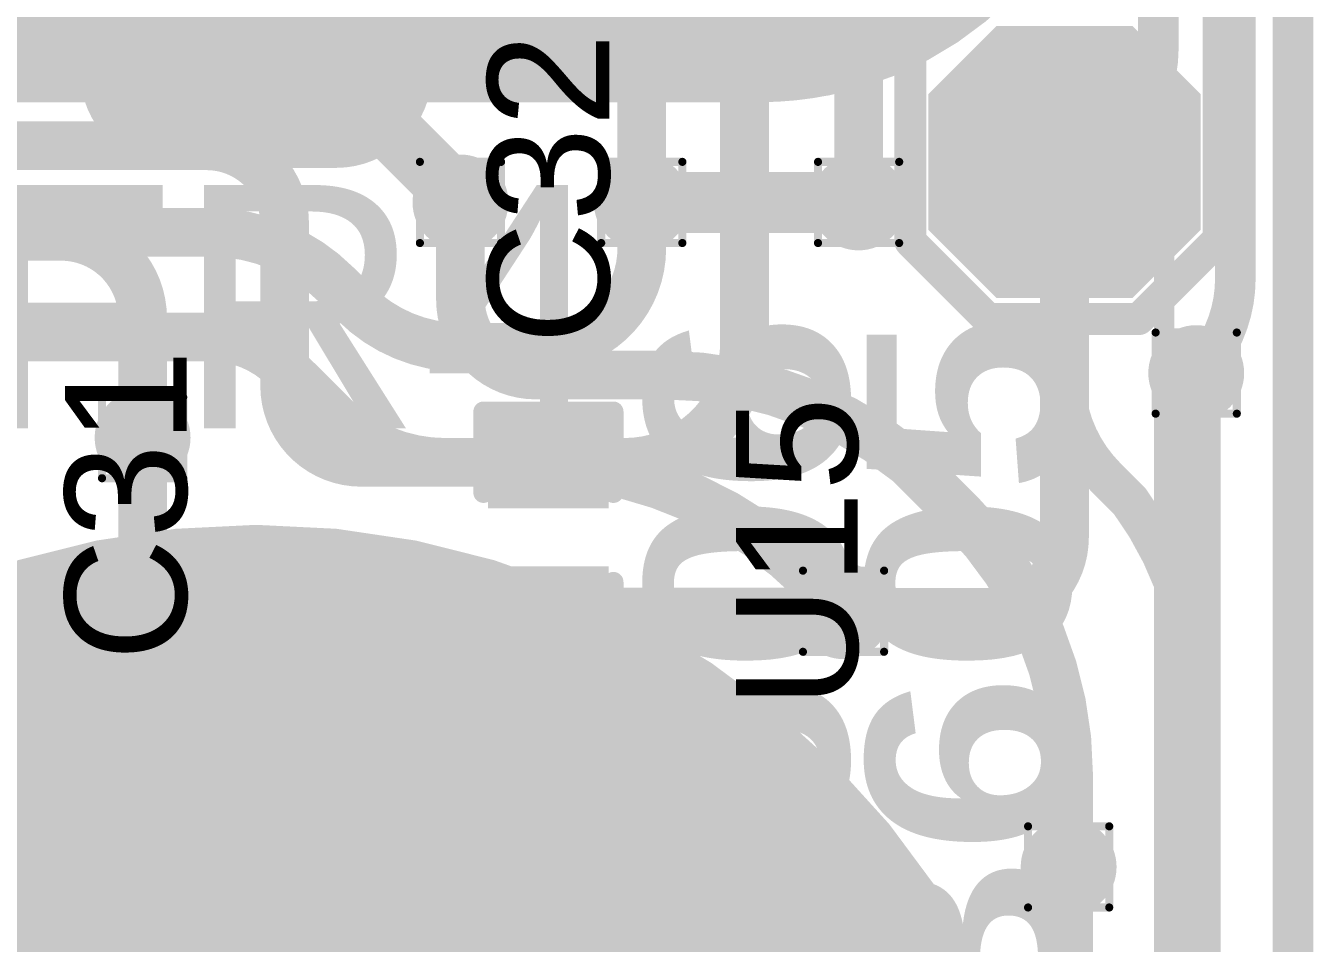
# Model space of a CAD drawing. Header units: inches. Extents: x -17 to 443, y -40 to 218.
# Drawn here: x 45.64 to 53.7, y 6.11 to 11.85 of the extents above; entities that cross this region are included whole.
import ezdxf

# ---------------------------------------------------------------- set-up
doc = ezdxf.new("R2010")
doc.units = ezdxf.units.IN
for name, color, linetype in [('Board Outline', 216, 'Continuous'), ('Bottom Layer', 5, 'Continuous'), ('Bottom Overlay', 54, 'Continuous'), ('Bottom Paste', 16, 'Continuous'), ('Bottom Solder', 6, 'Continuous'), ('Drill Drawing', 1, 'Continuous'), ('Fabrication', 76, 'Continuous'), ('Top Layer', 1, 'Continuous'), ('Top Overlay', 2, 'Continuous'), ('Top Paste', 8, 'Continuous'), ('Top Solder', 216, 'Continuous'), ('Via Holes', 16, 'Continuous')]:
    doc.layers.add(name, color=color, linetype=linetype)
doc.styles.add('Arial', font='', dxfattribs={"height": 0.2})
doc.styles.add('Arial Black_Bold', font='', dxfattribs={"height": 0.2})
doc.styles.get('Arial').set_extended_font_data('Arial')
doc.styles.get('Arial Black_Bold').set_extended_font_data('Arial Black', bold=True)

# ---------------------------------------------------------------- blocks, each defined once
blk = doc.blocks.new('SEMG_PAD_B_66')
at = {"layer": 'Bottom Layer'}
h = blk.add_hatch(color=5, dxfattribs=at)
edge = h.paths.add_edge_path()
edge.add_arc((0, 9.9872), 5, 0, 360)
h = blk.add_hatch(color=5, dxfattribs=at)
edge = h.paths.add_edge_path()
edge.add_arc((-3.15, 0.0128), 2.1, 90, 270)
edge.add_line((-3.15, -2.0872), (3.15, -2.0872))
edge.add_arc((3.15, 0.0128), 2.1, 270, 450)
edge.add_line((3.15, 2.1128), (-3.15, 2.1128))
at = {"layer": 'Bottom Paste'}
h = blk.add_hatch(color=16, dxfattribs=at)
edge = h.paths.add_edge_path()
edge.add_arc((0, 9.9872), 5, 0, 360)
h = blk.add_hatch(color=16, dxfattribs=at)
edge = h.paths.add_edge_path()
edge.add_arc((-3.15, 0.0128), 2.1, 90, 270)
edge.add_line((-3.15, -2.0872), (3.15, -2.0872))
edge.add_arc((3.15, 0.0128), 2.1, 270, 450)
edge.add_line((3.15, 2.1128), (-3.15, 2.1128))
at = {"layer": 'Bottom Solder'}
h = blk.add_hatch(color=6, dxfattribs=at)
edge = h.paths.add_edge_path()
edge.add_arc((0, 9.9872), 5.1016, 0, 360)
h = blk.add_hatch(color=6, dxfattribs=at)
edge = h.paths.add_edge_path()
edge.add_arc((-3.15, 0.0128), 2.2016, 90, 270)
edge.add_line((-3.15, -2.1888), (3.15, -2.1888))
edge.add_arc((3.15, 0.0128), 2.2016, 270, 450)
edge.add_line((3.15, 2.2144), (-3.15, 2.2144))
at = {"layer": 'Bottom Overlay'}
blk.add_lwpolyline([(-5.6832, 10.9657, 0.127, 0.127, 0), (-5.6832, -10.9657, 0.127, 0.127, 0)], format="xyseb", dxfattribs=at)
blk = doc.blocks.new('SOIC_8_74')
at = {"layer": 'Top Layer'}
for points in [[(-1.925, 2.205), (-1.925, 1.605), (-3.475, 1.605), (-3.475, 2.205)], [(3.475, 2.205), (3.475, 1.605), (1.925, 1.605), (1.925, 2.205)], [(-1.925, 0.935), (-1.925, 0.335), (-3.475, 0.335), (-3.475, 0.935)], [(3.475, 0.935), (3.475, 0.335), (1.925, 0.335), (1.925, 0.935)], [(-1.925, -0.335), (-1.925, -0.935), (-3.475, -0.935), (-3.475, -0.335)], [(3.475, -0.335), (3.475, -0.935), (1.925, -0.935), (1.925, -0.335)], [(-1.925, -1.605), (-1.925, -2.205), (-3.475, -2.205), (-3.475, -1.605)], [(3.475, -1.605), (3.475, -2.205), (1.925, -2.205), (1.925, -1.605)]]:
    blk.add_hatch(color=1, dxfattribs=at).paths.add_polyline_path(points)
at = {"layer": 'Top Overlay'}
blk.add_hatch(color=2, dxfattribs=at).paths.add_polyline_path([(-1.8292, 1.5748), (-1.499, 1.5748), (-1.499, 2.2352), (-1.8292, 2.2352)])
at = {"layer": 'Top Paste'}
for points in [[(-1.925, 2.205), (-1.925, 1.605), (-3.475, 1.605), (-3.475, 2.205)], [(3.475, 2.205), (3.475, 1.605), (1.925, 1.605), (1.925, 2.205)], [(-1.925, 0.935), (-1.925, 0.335), (-3.475, 0.335), (-3.475, 0.935)], [(3.475, 0.935), (3.475, 0.335), (1.925, 0.335), (1.925, 0.935)], [(-1.925, -0.335), (-1.925, -0.935), (-3.475, -0.935), (-3.475, -0.335)], [(3.475, -0.335), (3.475, -0.935), (1.925, -0.935), (1.925, -0.335)], [(-1.925, -1.605), (-1.925, -2.205), (-3.475, -2.205), (-3.475, -1.605)], [(3.475, -1.605), (3.475, -2.205), (1.925, -2.205), (1.925, -1.605)]]:
    blk.add_hatch(color=8, dxfattribs=at).paths.add_polyline_path(points)
at = {"layer": 'Top Solder'}
for points in [[(-1.8234, 2.3066), (-1.8234, 1.5034), (-3.5766, 1.5034), (-3.5766, 2.3066)], [(3.5766, 2.3066), (3.5766, 1.5034), (1.8234, 1.5034), (1.8234, 2.3066)], [(-1.8234, 1.0366), (-1.8234, 0.2334), (-3.5766, 0.2334), (-3.5766, 1.0366)], [(3.5766, 1.0366), (3.5766, 0.2334), (1.8234, 0.2334), (1.8234, 1.0366)], [(-1.8234, -0.2334), (-1.8234, -1.0366), (-3.5766, -1.0366), (-3.5766, -0.2334)], [(3.5766, -0.2334), (3.5766, -1.0366), (1.8234, -1.0366), (1.8234, -0.2334)], [(-1.8234, -1.5034), (-1.8234, -2.3066), (-3.5766, -2.3066), (-3.5766, -1.5034)], [(3.5766, -1.5034), (3.5766, -2.3066), (1.8234, -2.3066), (1.8234, -1.5034)]]:
    blk.add_hatch(color=216, dxfattribs=at).paths.add_polyline_path(points)
at = {"layer": 'Top Overlay'}
for points in [[(-1.9906, 2.4892, 0.127, 0.127, 0), (-1.9906, 2.3114, 0.127, 0.127, 0)], [(-1.9906, 2.4892, 0.127, 0.127, 0), (1.9906, 2.4892, 0.127, 0.127, 0)], [(1.9906, 2.4892, 0.127, 0.127, 0), (1.9906, 2.3114, 0.127, 0.127, 0)], [(-3.7592, 2.032, 0.127, 0.127, 0), (-3.6322, 1.905, 0.127, 0.127, 0)], [(-3.7592, 2.032, 0.127, 0.127, 0), (-3.7592, 1.778, 0.127, 0.127, 0)], [(-3.6322, 1.905, 0.127, 0.127, 0), (-3.7592, 1.778, 0.127, 0.127, 0)], [(-1.9906, -2.3114, 0.127, 0.127, 0), (-1.9906, -2.4892, 0.127, 0.127, 0)], [(1.9906, -2.3114, 0.127, 0.127, 0), (1.9906, -2.4892, 0.127, 0.127, 0)], [(-1.9906, -2.4892, 0.127, 0.127, 0), (1.9906, -2.4892, 0.127, 0.127, 0)]]:
    blk.add_lwpolyline(points, format="xyseb", dxfattribs=at)
for points in [[(-2.0223, 2.4892, 0.0635, 0.0635, 1), (-1.9588, 2.4892, 0.0635, 0.0635, 1)], [(-2.0223, 2.4892, 0.0635, 0.0635, 1), (-1.9588, 2.4892, 0.0635, 0.0635, 1)], [(1.9588, 2.4892, 0.0635, 0.0635, 1), (2.0223, 2.4892, 0.0635, 0.0635, 1)], [(1.9588, 2.4892, 0.0635, 0.0635, 1), (2.0223, 2.4892, 0.0635, 0.0635, 1)], [(-2.0223, 2.3114, 0.0635, 0.0635, 1), (-1.9588, 2.3114, 0.0635, 0.0635, 1)], [(1.9588, 2.3114, 0.0635, 0.0635, 1), (2.0223, 2.3114, 0.0635, 0.0635, 1)], [(-3.791, 2.032, 0.0635, 0.0635, 1), (-3.7275, 2.032, 0.0635, 0.0635, 1)], [(-3.791, 2.032, 0.0635, 0.0635, 1), (-3.7275, 2.032, 0.0635, 0.0635, 1)], [(-3.6639, 1.905, 0.0635, 0.0635, 1), (-3.6004, 1.905, 0.0635, 0.0635, 1)], [(-3.6639, 1.905, 0.0635, 0.0635, 1), (-3.6004, 1.905, 0.0635, 0.0635, 1)], [(-3.791, 1.778, 0.0635, 0.0635, 1), (-3.7275, 1.778, 0.0635, 0.0635, 1)], [(-3.791, 1.778, 0.0635, 0.0635, 1), (-3.7275, 1.778, 0.0635, 0.0635, 1)], [(-2.0223, -2.3114, 0.0635, 0.0635, 1), (-1.9588, -2.3114, 0.0635, 0.0635, 1)], [(1.9588, -2.3114, 0.0635, 0.0635, 1), (2.0223, -2.3114, 0.0635, 0.0635, 1)], [(-2.0223, -2.4892, 0.0635, 0.0635, 1), (-1.9588, -2.4892, 0.0635, 0.0635, 1)], [(-2.0223, -2.4892, 0.0635, 0.0635, 1), (-1.9588, -2.4892, 0.0635, 0.0635, 1)], [(1.9588, -2.4892, 0.0635, 0.0635, 1), (2.0223, -2.4892, 0.0635, 0.0635, 1)], [(1.9588, -2.4892, 0.0635, 0.0635, 1), (2.0223, -2.4892, 0.0635, 0.0635, 1)]]:
    blk.add_lwpolyline(points, format="xyseb", close=True, dxfattribs=at)
blk = doc.blocks.new('T____P____SMD_3_P____208')
at = {"layer": 'Top Layer'}
h = blk.add_hatch(color=1, dxfattribs=at)
edge = h.paths.add_edge_path()
edge.add_arc((-0.5, 3.04), 0.5, 90, 180)
edge.add_line((-1, 3.04), (-1, 2.04))
edge.add_arc((-0.5, 2.04), 0.5, 180, 270)
edge.add_line((-0.5, 1.54), (0.5, 1.54))
edge.add_arc((0.5, 2.04), 0.5, 270, 360)
edge.add_line((1, 2.04), (1, 3.04))
edge.add_arc((0.5, 3.04), 0.5, 0, 90)
edge.add_line((0.5, 3.54), (-0.5, 3.54))
h = blk.add_hatch(color=1, dxfattribs=at)
edge = h.paths.add_edge_path()
edge.add_arc((-1, 0), 1, 90, 270)
edge.add_line((-1, -1), (1, -1))
edge.add_arc((1, 0), 1, 270, 450)
edge.add_line((1, 1), (-1, 1))
h = blk.add_hatch(color=1, dxfattribs=at)
edge = h.paths.add_edge_path()
edge.add_arc((-0.5, -2.04), 0.5, 90, 180)
edge.add_line((-1, -2.04), (-1, -3.04))
edge.add_arc((-0.5, -3.04), 0.5, 180, 270)
edge.add_line((-0.5, -3.54), (0.5, -3.54))
edge.add_arc((0.5, -3.04), 0.5, 270, 360)
edge.add_line((1, -3.04), (1, -2.04))
edge.add_arc((0.5, -2.04), 0.5, 0, 90)
edge.add_line((0.5, -1.54), (-0.5, -1.54))
at = {"layer": 'Top Paste'}
h = blk.add_hatch(color=8, dxfattribs=at)
edge = h.paths.add_edge_path()
edge.add_arc((-0.5, 3.04), 0.5, 90, 180)
edge.add_line((-1, 3.04), (-1, 2.04))
edge.add_arc((-0.5, 2.04), 0.5, 180, 270)
edge.add_line((-0.5, 1.54), (0.5, 1.54))
edge.add_arc((0.5, 2.04), 0.5, 270, 360)
edge.add_line((1, 2.04), (1, 3.04))
edge.add_arc((0.5, 3.04), 0.5, 0, 90)
edge.add_line((0.5, 3.54), (-0.5, 3.54))
h = blk.add_hatch(color=8, dxfattribs=at)
edge = h.paths.add_edge_path()
edge.add_arc((-1, 0), 1, 90, 270)
edge.add_line((-1, -1), (1, -1))
edge.add_arc((1, 0), 1, 270, 450)
edge.add_line((1, 1), (-1, 1))
h = blk.add_hatch(color=8, dxfattribs=at)
edge = h.paths.add_edge_path()
edge.add_arc((-0.5, -2.04), 0.5, 90, 180)
edge.add_line((-1, -2.04), (-1, -3.04))
edge.add_arc((-0.5, -3.04), 0.5, 180, 270)
edge.add_line((-0.5, -3.54), (0.5, -3.54))
edge.add_arc((0.5, -3.04), 0.5, 270, 360)
edge.add_line((1, -3.04), (1, -2.04))
edge.add_arc((0.5, -2.04), 0.5, 0, 90)
edge.add_line((0.5, -1.54), (-0.5, -1.54))
at = {"layer": 'Top Solder'}
h = blk.add_hatch(color=216, dxfattribs=at)
edge = h.paths.add_edge_path()
edge.add_arc((-0.5, 3.04), 0.6016, 90, 180)
edge.add_line((-1.1016, 3.04), (-1.1016, 2.04))
edge.add_arc((-0.5, 2.04), 0.6016, 180, 270)
edge.add_line((-0.5, 1.4384), (0.5, 1.4384))
edge.add_arc((0.5, 2.04), 0.6016, 270, 360)
edge.add_line((1.1016, 2.04), (1.1016, 3.04))
edge.add_arc((0.5, 3.04), 0.6016, 0, 90)
edge.add_line((0.5, 3.6416), (-0.5, 3.6416))
h = blk.add_hatch(color=216, dxfattribs=at)
edge = h.paths.add_edge_path()
edge.add_arc((-1, 0), 1.1016, 90, 270)
edge.add_line((-1, -1.1016), (1, -1.1016))
edge.add_arc((1, 0), 1.1016, 270, 450)
edge.add_line((1, 1.1016), (-1, 1.1016))
h = blk.add_hatch(color=216, dxfattribs=at)
edge = h.paths.add_edge_path()
edge.add_arc((-0.5, -2.04), 0.6016, 90, 180)
edge.add_line((-1.1016, -2.04), (-1.1016, -3.04))
edge.add_arc((-0.5, -3.04), 0.6016, 180, 270)
edge.add_line((-0.5, -3.6416), (0.5, -3.6416))
edge.add_arc((0.5, -3.04), 0.6016, 270, 360)
edge.add_line((1.1016, -3.04), (1.1016, -2.04))
edge.add_arc((0.5, -2.04), 0.6016, 0, 90)
edge.add_line((0.5, -1.4384), (-0.5, -1.4384))
blk = doc.blocks.new('4_P___SMD_W____CON__209')
at = {"layer": 'Top Layer'}
blk.add_hatch(color=1, dxfattribs=at).paths.add_polyline_path([(7.995, 0.75), (7.245, 0.75), (6.87, 0.375), (6.87, -0.375), (7.245, -0.75), (7.995, -0.75), (8.37, -0.375), (8.37, 0.375)])
at = {"layer": 'Top Paste'}
blk.add_hatch(color=8, dxfattribs=at).paths.add_polyline_path([(7.995, 0.75), (7.245, 0.75), (6.87, 0.375), (6.87, -0.375), (7.245, -0.75), (7.995, -0.75), (8.37, -0.375), (8.37, 0.375)])
at = {"layer": 'Top Solder'}
blk.add_hatch(color=216, dxfattribs=at).paths.add_polyline_path([(8.0458, 0.8516), (7.1942, 0.8516), (6.7684, 0.4258), (6.7684, -0.4258), (7.1942, -0.8516), (8.0458, -0.8516), (8.4716, -0.4258), (8.4716, 0.4258)])
at = {"layer": 'Top Overlay'}
for points in [[(-0.3797, 0.9652, 0.2, 0.2, 0), (8.102, 0.9652, 0.2, 0.2, 0)], [(8.603, 0.4642, 0.2, 0.2, 0), (8.102, 0.9652, 0.2, 0.2, 0)], [(8.603, -0.4787, 0.2, 0.2, 0), (8.603, 0.4642, 0.2, 0.2, 0)], [(8.1165, -0.9652, 0.2, 0.2, 0), (8.603, -0.4787, 0.2, 0.2, 0)], [(8.1165, -0.9652, 0.2, 0.2, 0), (-0.491, -0.9652, 0.2, 0.2, 0)]]:
    blk.add_lwpolyline(points, format="xyseb", dxfattribs=at)
for points in [[(8.052, 0.9652, 0.1, 0.1, 1), (8.152, 0.9652, 0.1, 0.1, 1)], [(8.052, 0.9652, 0.1, 0.1, 1), (8.152, 0.9652, 0.1, 0.1, 1)], [(8.553, 0.4642, 0.1, 0.1, 1), (8.653, 0.4642, 0.1, 0.1, 1)], [(8.553, 0.4642, 0.1, 0.1, 1), (8.653, 0.4642, 0.1, 0.1, 1)], [(8.553, -0.4787, 0.1, 0.1, 1), (8.653, -0.4787, 0.1, 0.1, 1)], [(8.553, -0.4787, 0.1, 0.1, 1), (8.653, -0.4787, 0.1, 0.1, 1)], [(8.0665, -0.9652, 0.1, 0.1, 1), (8.1665, -0.9652, 0.1, 0.1, 1)], [(8.0665, -0.9652, 0.1, 0.1, 1), (8.1665, -0.9652, 0.1, 0.1, 1)]]:
    blk.add_lwpolyline(points, format="xyseb", close=True, dxfattribs=at)
blk = doc.blocks.new('C___0402_232')
at = {"layer": 'Top Layer'}
for points in [[(-0.6985, -0.3175), (-0.6985, 0.3175), (-0.2413, 0.3175), (-0.2413, -0.3175)], [(0.2413, -0.3175), (0.2413, 0.3175), (0.6985, 0.3175), (0.6985, -0.3175)]]:
    blk.add_hatch(color=1, dxfattribs=at).paths.add_polyline_path(points)
at = {"layer": 'Top Paste'}
for points in [[(-0.6985, -0.3175), (-0.6985, 0.3175), (-0.2413, 0.3175), (-0.2413, -0.3175)], [(0.2413, -0.3175), (0.2413, 0.3175), (0.6985, 0.3175), (0.6985, -0.3175)]]:
    blk.add_hatch(color=8, dxfattribs=at).paths.add_polyline_path(points)
at = {"layer": 'Top Solder'}
for points in [[(-0.7585, -0.3775), (-0.7585, 0.3775), (-0.1813, 0.3775), (-0.1813, -0.3775)], [(0.1813, -0.3775), (0.1813, 0.3775), (0.7585, 0.3775), (0.7585, -0.3775)]]:
    blk.add_hatch(color=216, dxfattribs=at).paths.add_polyline_path(points)
at = {"layer": 'Top Overlay'}
for points in [[(-0.7874, 0.4064, 0.127, 0.127, 0), (-0.7874, -0.4064, 0.127, 0.127, 0)], [(-0.7874, 0.4064, 0.127, 0.127, 0), (-0.2794, 0.4064, 0.127, 0.127, 0)], [(0.2794, 0.4064, 0.127, 0.127, 0), (0.7874, 0.4064, 0.127, 0.127, 0)], [(0.7874, 0.4064, 0.127, 0.127, 0), (0.7874, -0.4064, 0.127, 0.127, 0)], [(-0.7874, -0.4064, 0.127, 0.127, 0), (-0.2794, -0.4064, 0.127, 0.127, 0)], [(0.2794, -0.4064, 0.127, 0.127, 0), (0.7874, -0.4064, 0.127, 0.127, 0)]]:
    blk.add_lwpolyline(points, format="xyseb", dxfattribs=at)
for points in [[(-0.8191, 0.4064, 0.0635, 0.0635, 1), (-0.7556, 0.4064, 0.0635, 0.0635, 1)], [(-0.8191, 0.4064, 0.0635, 0.0635, 1), (-0.7556, 0.4064, 0.0635, 0.0635, 1)], [(-0.3111, 0.4064, 0.0635, 0.0635, 1), (-0.2477, 0.4064, 0.0635, 0.0635, 1)], [(0.2477, 0.4064, 0.0635, 0.0635, 1), (0.3111, 0.4064, 0.0635, 0.0635, 1)], [(0.7556, 0.4064, 0.0635, 0.0635, 1), (0.8191, 0.4064, 0.0635, 0.0635, 1)], [(0.7556, 0.4064, 0.0635, 0.0635, 1), (0.8191, 0.4064, 0.0635, 0.0635, 1)], [(-0.8191, -0.4064, 0.0635, 0.0635, 1), (-0.7556, -0.4064, 0.0635, 0.0635, 1)], [(-0.8191, -0.4064, 0.0635, 0.0635, 1), (-0.7556, -0.4064, 0.0635, 0.0635, 1)], [(-0.3111, -0.4064, 0.0635, 0.0635, 1), (-0.2477, -0.4064, 0.0635, 0.0635, 1)], [(0.2477, -0.4064, 0.0635, 0.0635, 1), (0.3111, -0.4064, 0.0635, 0.0635, 1)], [(0.7556, -0.4064, 0.0635, 0.0635, 1), (0.8191, -0.4064, 0.0635, 0.0635, 1)], [(0.7556, -0.4064, 0.0635, 0.0635, 1), (0.8191, -0.4064, 0.0635, 0.0635, 1)]]:
    blk.add_lwpolyline(points, format="xyseb", close=True, dxfattribs=at)

msp = doc.modelspace()

# ---------------------------------------------------------------- hatches: boundary and pattern name
at = {"layer": 'Bottom Layer'}
h = msp.add_hatch(color=5, dxfattribs=at)
edge = h.paths.add_edge_path()
edge.add_arc((48.3647, 10.747), 0.3, 0, 360)
h = msp.add_hatch(color=5, dxfattribs=at)
edge = h.paths.add_edge_path()
edge.add_arc((49.4994, 10.747), 0.3, 0, 360)
h = msp.add_hatch(color=5, dxfattribs=at)
edge = h.paths.add_edge_path()
edge.add_arc((50.8564, 10.747), 0.3, 0, 360)
h = msp.add_hatch(color=5, dxfattribs=at)
edge = h.paths.add_edge_path()
edge.add_arc((52.9695, 9.6787), 0.3, 0, 360)
h = msp.add_hatch(color=5, dxfattribs=at)
edge = h.paths.add_edge_path()
edge.add_arc((46.3752, 9.2746), 0.3, 0, 360)
h = msp.add_hatch(color=5, dxfattribs=at)
edge = h.paths.add_edge_path()
edge.add_arc((50.7621, 8.1881), 0.3, 0, 360)
h = msp.add_hatch(color=5, dxfattribs=at)
edge = h.paths.add_edge_path()
edge.add_arc((52.171, 6.5875), 0.3, 0, 360)
at = {"layer": 'Top Layer'}
h = msp.add_hatch(color=1, dxfattribs=at)
edge = h.paths.add_edge_path()
edge.add_arc((48.3647, 10.747), 0.3, 0, 360)
h = msp.add_hatch(color=1, dxfattribs=at)
edge = h.paths.add_edge_path()
edge.add_arc((49.4994, 10.747), 0.3, 0, 360)
h = msp.add_hatch(color=1, dxfattribs=at)
edge = h.paths.add_edge_path()
edge.add_arc((50.8564, 10.747), 0.3, 0, 360)
h = msp.add_hatch(color=1, dxfattribs=at)
edge = h.paths.add_edge_path()
edge.add_arc((52.9695, 9.6787), 0.3, 0, 360)
h = msp.add_hatch(color=1, dxfattribs=at)
edge = h.paths.add_edge_path()
edge.add_arc((46.3752, 9.2746), 0.3, 0, 360)
h = msp.add_hatch(color=1, dxfattribs=at)
edge = h.paths.add_edge_path()
edge.add_arc((50.7621, 8.1881), 0.3, 0, 360)
h = msp.add_hatch(color=1, dxfattribs=at)
edge = h.paths.add_edge_path()
edge.add_arc((52.171, 6.5875), 0.3, 0, 360)
at = {"layer": 'Via Holes'}
h = msp.add_hatch(color=7, dxfattribs=at)
edge = h.paths.add_edge_path()
edge.add_arc((48.3647, 10.747), 0.15, 0, 360)
h = msp.add_hatch(color=7, dxfattribs=at)
edge = h.paths.add_edge_path()
edge.add_arc((49.4994, 10.747), 0.15, 0, 360)
h = msp.add_hatch(color=7, dxfattribs=at)
edge = h.paths.add_edge_path()
edge.add_arc((50.8564, 10.747), 0.15, 0, 360)
h = msp.add_hatch(color=7, dxfattribs=at)
edge = h.paths.add_edge_path()
edge.add_arc((52.9695, 9.6787), 0.15, 0, 360)
h = msp.add_hatch(color=7, dxfattribs=at)
edge = h.paths.add_edge_path()
edge.add_arc((46.3752, 9.2746), 0.15, 0, 360)
h = msp.add_hatch(color=7, dxfattribs=at)
edge = h.paths.add_edge_path()
edge.add_arc((50.7621, 8.1881), 0.15, 0, 360)
h = msp.add_hatch(color=7, dxfattribs=at)
edge = h.paths.add_edge_path()
edge.add_arc((52.171, 6.5875), 0.15, 0, 360)

# ---------------------------------------------------------------- linework, layer by layer
at = {"layer": 'Board Outline'}
msp.add_lwpolyline([(53.5749, 24.5041, 0.127, 0.127, 0), (53.5749, 2.6483, 0.127, 0.127, 0)], format="xyseb", dxfattribs=at)
at = {"layer": 'Bottom Layer'}
for points in [[(53.2143, 10.2695, 0.254, 0.254, 0), (53.2143, 23.137, 0.254, 0.254, 0)], [(52.7317, 11.6948, 0.254, 0.254, 0), (52.7317, 16.9993, 0.254, 0.254, 0)], [(52.7317, 11.6948, 0.254, 0.254, -0.19891), (52.5533, 11.2641, 0.254, 0.254, 0)], [(52.3834, 11.0943, 0.254, 0.254, 0), (52.5533, 11.2641, 0.254, 0.254, 0)], [(43.0199, 11.1017, 0.3048, 0.3048, 0), (46.7768, 11.1017, 0.3048, 0.3048, 0)], [(46.7768, 11.1017, 0.3048, 0.3048, -0.414214), (47.2642, 10.6143, 0.3048, 0.3048, 0)], [(52.1451, 10.5188, 0.254, 0.254, -0.198825), (52.3832, 11.0941, 0.254, 0.254, 0)], [(52.3832, 11.0941, 0.254, 0.254, 0), (52.3834, 11.0943, 0.254, 0.254, 0)], [(52.3832, 11.0941, 0.254, 0.254, -0.000084), (52.3834, 11.0943, 0.254, 0.254, 0)], [(48.3647, 10.1383, 0.3048, 0.3048, 0), (48.3647, 10.747, 0.3048, 0.3048, 0)], [(49.4994, 10.747, 0.381, 0.381, 0), (50.8564, 10.747, 0.381, 0.381, 0)], [(47.2642, 9.5992, 0.3048, 0.3048, 0), (47.2642, 10.6143, 0.3048, 0.3048, 0)], [(41.5882, 10.535, 0.3048, 0.3048, 0), (45.865, 10.535, 0.3048, 0.3048, 0)], [(45.865, 10.535, 0.3048, 0.3048, -0.414214), (46.3752, 10.0248, 0.3048, 0.3048, 0)], [(52.1451, 9.6544, 0.254, 0.254, 0), (52.1451, 10.5188, 0.254, 0.254, 0)], [(53.2143, 10.2695, 0.254, 0.254, -0.104276), (53.1431, 9.9322, 0.254, 0.254, 0)], [(48.8364, 9.6666, 0.3048, 0.3048, -0.414214), (48.3647, 10.1383, 0.3048, 0.3048, 0)], [(46.3752, 9.2746, 0.3048, 0.3048, 0), (46.3752, 10.0248, 0.3048, 0.3048, 0)], [(53.1431, 9.9322, 0.254, 0.254, -0.092714), (52.9695, 9.6787, 0.254, 0.254, 0)], [(47.7433, 9.1201, 0.3048, 0.3048, -0.414214), (47.2642, 9.5992, 0.3048, 0.3048, 0)], [(48.8364, 9.6666, 0.3048, 0.3048, 0), (49.629, 9.6666, 0.3048, 0.3048, 0)], [(49.629, 9.6666, 0.3048, 0.3048, -0.17222), (51.1686, 9.1201, 0.3048, 0.3048, 0)], [(52.1451, 9.6526, 0.254, 0.254, 0), (52.1451, 9.6544, 0.254, 0.254, 0)], [(52.4048, 9.0255, 0.254, 0.254, -0.198913), (52.1451, 9.6526, 0.254, 0.254, 0)], [(47.7433, 9.1201, 0.3048, 0.3048, 0), (48.778, 9.1201, 0.3048, 0.3048, 0)], [(48.778, 9.1201, 0.3048, 0.3048, -0.061142), (49.3923, 9.0447, 0.3048, 0.3048, 0)], [(51.1686, 9.1201, 0.3048, 0.3048, 0), (51.4958, 8.7929, 0.3048, 0.3048, 0)], [(51.1686, 9.1201, 0.3048, 0.3048, 0), (51.1686, 9.1201, 0.3048, 0.3048, 0)], [(49.3923, 9.0447, 0.3048, 0.3048, -0.136115), (50.5741, 8.3762, 0.3048, 0.3048, 0)], [(52.4048, 9.0255, 0.254, 0.254, 0), (52.406, 9.0243, 0.254, 0.254, 0)], [(52.406, 9.0243, 0.254, 0.254, 0), (52.5533, 8.8771, 0.254, 0.254, 0)], [(51.4958, 8.7929, 0.3048, 0.3048, -0.198912), (52.171, 7.1629, 0.3048, 0.3048, 0)], [(52.5533, 8.8771, 0.254, 0.254, -0.160121), (52.9695, 7.6105, 0.254, 0.254, 0)], [(50.5741, 8.3762, 0.3048, 0.3048, 0), (50.7621, 8.1881, 0.3048, 0.3048, 0)], [(52.9695, 2.2761, 0.254, 0.254, 0), (52.9695, 7.6105, 0.254, 0.254, 0)], [(52.171, 6.5875, 0.3048, 0.3048, 0), (52.171, 7.1629, 0.3048, 0.3048, 0)]]:
    msp.add_lwpolyline(points, format="xyseb", dxfattribs=at)
for points in [[(52.6682, 11.6948, 0.127, 0.127, 1), (52.7952, 11.6948, 0.127, 0.127, 1)], [(52.6682, 11.6948, 0.127, 0.127, 1), (52.7952, 11.6948, 0.127, 0.127, 1)], [(52.4898, 11.2641, 0.127, 0.127, 1), (52.6168, 11.2641, 0.127, 0.127, 1)], [(52.4898, 11.2641, 0.127, 0.127, 1), (52.6168, 11.2641, 0.127, 0.127, 1)], [(46.7006, 11.1017, 0.1524, 0.1524, 1), (46.853, 11.1017, 0.1524, 0.1524, 1)], [(46.7006, 11.1017, 0.1524, 0.1524, 1), (46.853, 11.1017, 0.1524, 0.1524, 1)], [(52.3197, 11.0941, 0.127, 0.127, 1), (52.4467, 11.0941, 0.127, 0.127, 1)], [(52.3197, 11.0941, 0.127, 0.127, 1), (52.4467, 11.0941, 0.127, 0.127, 1)], [(52.3197, 11.0941, 0.127, 0.127, 1), (52.4467, 11.0941, 0.127, 0.127, 1)], [(52.3199, 11.0943, 0.127, 0.127, 1), (52.4469, 11.0943, 0.127, 0.127, 1)], [(52.3199, 11.0943, 0.127, 0.127, 1), (52.4469, 11.0943, 0.127, 0.127, 1)], [(52.3199, 11.0943, 0.127, 0.127, 1), (52.4469, 11.0943, 0.127, 0.127, 1)], [(48.2885, 10.747, 0.1524, 0.1524, 1), (48.4409, 10.747, 0.1524, 0.1524, 1)], [(49.4042, 10.747, 0.1905, 0.1905, 1), (49.5947, 10.747, 0.1905, 0.1905, 1)], [(50.7612, 10.747, 0.1905, 0.1905, 1), (50.9517, 10.747, 0.1905, 0.1905, 1)], [(47.188, 10.6143, 0.1524, 0.1524, 1), (47.3404, 10.6143, 0.1524, 0.1524, 1)], [(47.188, 10.6143, 0.1524, 0.1524, 1), (47.3404, 10.6143, 0.1524, 0.1524, 1)], [(45.7888, 10.535, 0.1524, 0.1524, 1), (45.9412, 10.535, 0.1524, 0.1524, 1)], [(45.7888, 10.535, 0.1524, 0.1524, 1), (45.9412, 10.535, 0.1524, 0.1524, 1)], [(52.0816, 10.5188, 0.127, 0.127, 1), (52.2086, 10.5188, 0.127, 0.127, 1)], [(52.0816, 10.5188, 0.127, 0.127, 1), (52.2086, 10.5188, 0.127, 0.127, 1)], [(53.1508, 10.2695, 0.127, 0.127, 1), (53.2778, 10.2695, 0.127, 0.127, 1)], [(53.1508, 10.2695, 0.127, 0.127, 1), (53.2778, 10.2695, 0.127, 0.127, 1)], [(48.2885, 10.1383, 0.1524, 0.1524, 1), (48.4409, 10.1383, 0.1524, 0.1524, 1)], [(48.2885, 10.1383, 0.1524, 0.1524, 1), (48.4409, 10.1383, 0.1524, 0.1524, 1)], [(46.299, 10.0248, 0.1524, 0.1524, 1), (46.4514, 10.0248, 0.1524, 0.1524, 1)], [(46.299, 10.0248, 0.1524, 0.1524, 1), (46.4514, 10.0248, 0.1524, 0.1524, 1)], [(53.0796, 9.9322, 0.127, 0.127, 1), (53.2066, 9.9322, 0.127, 0.127, 1)], [(53.0796, 9.9322, 0.127, 0.127, 1), (53.2066, 9.9322, 0.127, 0.127, 1)], [(47.188, 9.5992, 0.1524, 0.1524, 1), (47.3404, 9.5992, 0.1524, 0.1524, 1)], [(47.188, 9.5992, 0.1524, 0.1524, 1), (47.3404, 9.5992, 0.1524, 0.1524, 1)], [(48.7602, 9.6666, 0.1524, 0.1524, 1), (48.9126, 9.6666, 0.1524, 0.1524, 1)], [(48.7602, 9.6666, 0.1524, 0.1524, 1), (48.9126, 9.6666, 0.1524, 0.1524, 1)], [(49.5528, 9.6666, 0.1524, 0.1524, 1), (49.7052, 9.6666, 0.1524, 0.1524, 1)], [(49.5528, 9.6666, 0.1524, 0.1524, 1), (49.7052, 9.6666, 0.1524, 0.1524, 1)], [(52.0816, 9.6544, 0.127, 0.127, 1), (52.2086, 9.6544, 0.127, 0.127, 1)], [(52.0816, 9.6544, 0.127, 0.127, 1), (52.2086, 9.6544, 0.127, 0.127, 1)], [(52.0816, 9.6526, 0.127, 0.127, 1), (52.2086, 9.6526, 0.127, 0.127, 1)], [(52.0816, 9.6526, 0.127, 0.127, 1), (52.2086, 9.6526, 0.127, 0.127, 1)], [(52.906, 9.6787, 0.127, 0.127, 1), (53.033, 9.6787, 0.127, 0.127, 1)], [(46.299, 9.2746, 0.1524, 0.1524, 1), (46.4514, 9.2746, 0.1524, 0.1524, 1)], [(47.6671, 9.1201, 0.1524, 0.1524, 1), (47.8195, 9.1201, 0.1524, 0.1524, 1)], [(47.6671, 9.1201, 0.1524, 0.1524, 1), (47.8195, 9.1201, 0.1524, 0.1524, 1)], [(48.7018, 9.1201, 0.1524, 0.1524, 1), (48.8542, 9.1201, 0.1524, 0.1524, 1)], [(48.7018, 9.1201, 0.1524, 0.1524, 1), (48.8542, 9.1201, 0.1524, 0.1524, 1)], [(51.0924, 9.1201, 0.1524, 0.1524, 1), (51.2448, 9.1201, 0.1524, 0.1524, 1)], [(51.0924, 9.1201, 0.1524, 0.1524, 1), (51.2448, 9.1201, 0.1524, 0.1524, 1)], [(51.0924, 9.1201, 0.1524, 0.1524, 1), (51.2448, 9.1201, 0.1524, 0.1524, 1)], [(51.0924, 9.1201, 0.1524, 0.1524, 1), (51.2448, 9.1201, 0.1524, 0.1524, 1)], [(49.3161, 9.0447, 0.1524, 0.1524, 1), (49.4685, 9.0447, 0.1524, 0.1524, 1)], [(49.3161, 9.0447, 0.1524, 0.1524, 1), (49.4685, 9.0447, 0.1524, 0.1524, 1)], [(52.3413, 9.0255, 0.127, 0.127, 1), (52.4683, 9.0255, 0.127, 0.127, 1)], [(52.3413, 9.0255, 0.127, 0.127, 1), (52.4683, 9.0255, 0.127, 0.127, 1)], [(52.3425, 9.0243, 0.127, 0.127, 1), (52.4695, 9.0243, 0.127, 0.127, 1)], [(52.3425, 9.0243, 0.127, 0.127, 1), (52.4695, 9.0243, 0.127, 0.127, 1)], [(51.4196, 8.7929, 0.1524, 0.1524, 1), (51.572, 8.7929, 0.1524, 0.1524, 1)], [(51.4196, 8.7929, 0.1524, 0.1524, 1), (51.572, 8.7929, 0.1524, 0.1524, 1)], [(52.4898, 8.8771, 0.127, 0.127, 1), (52.6168, 8.8771, 0.127, 0.127, 1)], [(52.4898, 8.8771, 0.127, 0.127, 1), (52.6168, 8.8771, 0.127, 0.127, 1)], [(50.4979, 8.3762, 0.1524, 0.1524, 1), (50.6503, 8.3762, 0.1524, 0.1524, 1)], [(50.4979, 8.3762, 0.1524, 0.1524, 1), (50.6503, 8.3762, 0.1524, 0.1524, 1)], [(50.6859, 8.1881, 0.1524, 0.1524, 1), (50.8383, 8.1881, 0.1524, 0.1524, 1)], [(52.906, 7.6105, 0.127, 0.127, 1), (53.033, 7.6105, 0.127, 0.127, 1)], [(52.906, 7.6105, 0.127, 0.127, 1), (53.033, 7.6105, 0.127, 0.127, 1)], [(52.0948, 7.1629, 0.1524, 0.1524, 1), (52.2472, 7.1629, 0.1524, 0.1524, 1)], [(52.0948, 7.1629, 0.1524, 0.1524, 1), (52.2472, 7.1629, 0.1524, 0.1524, 1)], [(52.0948, 6.5875, 0.1524, 0.1524, 1), (52.2472, 6.5875, 0.1524, 0.1524, 1)]]:
    msp.add_lwpolyline(points, format="xyseb", close=True, dxfattribs=at)
at = {"layer": 'Drill Drawing'}
for points in [[(48.1107, 11.001, 0.0508, 0.0508, 0), (48.6187, 11.001, 0.0508, 0.0508, 0)], [(48.1107, 10.493, 0.0508, 0.0508, 0), (48.1107, 11.001, 0.0508, 0.0508, 0)], [(48.6187, 10.493, 0.0508, 0.0508, 0), (48.6187, 11.001, 0.0508, 0.0508, 0)], [(49.2454, 11.001, 0.0508, 0.0508, 0), (49.7534, 11.001, 0.0508, 0.0508, 0)], [(49.2454, 10.493, 0.0508, 0.0508, 0), (49.2454, 11.001, 0.0508, 0.0508, 0)], [(49.7534, 10.493, 0.0508, 0.0508, 0), (49.7534, 11.001, 0.0508, 0.0508, 0)], [(50.6024, 11.001, 0.0508, 0.0508, 0), (51.1104, 11.001, 0.0508, 0.0508, 0)], [(50.6024, 10.493, 0.0508, 0.0508, 0), (50.6024, 11.001, 0.0508, 0.0508, 0)], [(51.1104, 10.493, 0.0508, 0.0508, 0), (51.1104, 11.001, 0.0508, 0.0508, 0)], [(48.1107, 10.493, 0.0508, 0.0508, 0), (48.6187, 10.493, 0.0508, 0.0508, 0)], [(49.2454, 10.493, 0.0508, 0.0508, 0), (49.7534, 10.493, 0.0508, 0.0508, 0)], [(50.6024, 10.493, 0.0508, 0.0508, 0), (51.1104, 10.493, 0.0508, 0.0508, 0)], [(52.7155, 9.9327, 0.0508, 0.0508, 0), (53.2235, 9.9327, 0.0508, 0.0508, 0)], [(52.7155, 9.4247, 0.0508, 0.0508, 0), (52.7155, 9.9327, 0.0508, 0.0508, 0)], [(53.2235, 9.4247, 0.0508, 0.0508, 0), (53.2235, 9.9327, 0.0508, 0.0508, 0)], [(46.1212, 9.5286, 0.0508, 0.0508, 0), (46.6292, 9.5286, 0.0508, 0.0508, 0)], [(46.1212, 9.0206, 0.0508, 0.0508, 0), (46.1212, 9.5286, 0.0508, 0.0508, 0)], [(46.6292, 9.0206, 0.0508, 0.0508, 0), (46.6292, 9.5286, 0.0508, 0.0508, 0)], [(52.7155, 9.4247, 0.0508, 0.0508, 0), (53.2235, 9.4247, 0.0508, 0.0508, 0)], [(46.1212, 9.0206, 0.0508, 0.0508, 0), (46.6292, 9.0206, 0.0508, 0.0508, 0)], [(50.5081, 8.4421, 0.0508, 0.0508, 0), (51.0161, 8.4421, 0.0508, 0.0508, 0)], [(50.5081, 7.9341, 0.0508, 0.0508, 0), (50.5081, 8.4421, 0.0508, 0.0508, 0)], [(51.0161, 7.9341, 0.0508, 0.0508, 0), (51.0161, 8.4421, 0.0508, 0.0508, 0)], [(50.5081, 7.9341, 0.0508, 0.0508, 0), (51.0161, 7.9341, 0.0508, 0.0508, 0)], [(51.917, 6.8415, 0.0508, 0.0508, 0), (52.425, 6.8415, 0.0508, 0.0508, 0)], [(51.917, 6.3335, 0.0508, 0.0508, 0), (51.917, 6.8415, 0.0508, 0.0508, 0)], [(52.425, 6.3335, 0.0508, 0.0508, 0), (52.425, 6.8415, 0.0508, 0.0508, 0)], [(51.917, 6.3335, 0.0508, 0.0508, 0), (52.425, 6.3335, 0.0508, 0.0508, 0)]]:
    msp.add_lwpolyline(points, format="xyseb", dxfattribs=at)
for points in [[(48.098, 11.001, 0.0254, 0.0254, 1), (48.1234, 11.001, 0.0254, 0.0254, 1)], [(48.098, 11.001, 0.0254, 0.0254, 1), (48.1234, 11.001, 0.0254, 0.0254, 1)], [(48.606, 11.001, 0.0254, 0.0254, 1), (48.6314, 11.001, 0.0254, 0.0254, 1)], [(48.606, 11.001, 0.0254, 0.0254, 1), (48.6314, 11.001, 0.0254, 0.0254, 1)], [(49.2327, 11.001, 0.0254, 0.0254, 1), (49.2581, 11.001, 0.0254, 0.0254, 1)], [(49.2327, 11.001, 0.0254, 0.0254, 1), (49.2581, 11.001, 0.0254, 0.0254, 1)], [(49.7407, 11.001, 0.0254, 0.0254, 1), (49.7661, 11.001, 0.0254, 0.0254, 1)], [(49.7407, 11.001, 0.0254, 0.0254, 1), (49.7661, 11.001, 0.0254, 0.0254, 1)], [(50.5897, 11.001, 0.0254, 0.0254, 1), (50.6151, 11.001, 0.0254, 0.0254, 1)], [(50.5897, 11.001, 0.0254, 0.0254, 1), (50.6151, 11.001, 0.0254, 0.0254, 1)], [(51.0977, 11.001, 0.0254, 0.0254, 1), (51.1231, 11.001, 0.0254, 0.0254, 1)], [(51.0977, 11.001, 0.0254, 0.0254, 1), (51.1231, 11.001, 0.0254, 0.0254, 1)], [(48.098, 10.493, 0.0254, 0.0254, 1), (48.1234, 10.493, 0.0254, 0.0254, 1)], [(48.098, 10.493, 0.0254, 0.0254, 1), (48.1234, 10.493, 0.0254, 0.0254, 1)], [(48.606, 10.493, 0.0254, 0.0254, 1), (48.6314, 10.493, 0.0254, 0.0254, 1)], [(48.606, 10.493, 0.0254, 0.0254, 1), (48.6314, 10.493, 0.0254, 0.0254, 1)], [(49.2327, 10.493, 0.0254, 0.0254, 1), (49.2581, 10.493, 0.0254, 0.0254, 1)], [(49.2327, 10.493, 0.0254, 0.0254, 1), (49.2581, 10.493, 0.0254, 0.0254, 1)], [(49.7407, 10.493, 0.0254, 0.0254, 1), (49.7661, 10.493, 0.0254, 0.0254, 1)], [(49.7407, 10.493, 0.0254, 0.0254, 1), (49.7661, 10.493, 0.0254, 0.0254, 1)], [(50.5897, 10.493, 0.0254, 0.0254, 1), (50.6151, 10.493, 0.0254, 0.0254, 1)], [(50.5897, 10.493, 0.0254, 0.0254, 1), (50.6151, 10.493, 0.0254, 0.0254, 1)], [(51.0977, 10.493, 0.0254, 0.0254, 1), (51.1231, 10.493, 0.0254, 0.0254, 1)], [(51.0977, 10.493, 0.0254, 0.0254, 1), (51.1231, 10.493, 0.0254, 0.0254, 1)], [(52.7028, 9.9327, 0.0254, 0.0254, 1), (52.7282, 9.9327, 0.0254, 0.0254, 1)], [(52.7028, 9.9327, 0.0254, 0.0254, 1), (52.7282, 9.9327, 0.0254, 0.0254, 1)], [(53.2108, 9.9327, 0.0254, 0.0254, 1), (53.2362, 9.9327, 0.0254, 0.0254, 1)], [(53.2108, 9.9327, 0.0254, 0.0254, 1), (53.2362, 9.9327, 0.0254, 0.0254, 1)], [(46.1085, 9.5286, 0.0254, 0.0254, 1), (46.1339, 9.5286, 0.0254, 0.0254, 1)], [(46.1085, 9.5286, 0.0254, 0.0254, 1), (46.1339, 9.5286, 0.0254, 0.0254, 1)], [(46.6165, 9.5286, 0.0254, 0.0254, 1), (46.6419, 9.5286, 0.0254, 0.0254, 1)], [(46.6165, 9.5286, 0.0254, 0.0254, 1), (46.6419, 9.5286, 0.0254, 0.0254, 1)], [(52.7028, 9.4247, 0.0254, 0.0254, 1), (52.7282, 9.4247, 0.0254, 0.0254, 1)], [(52.7028, 9.4247, 0.0254, 0.0254, 1), (52.7282, 9.4247, 0.0254, 0.0254, 1)], [(53.2108, 9.4247, 0.0254, 0.0254, 1), (53.2362, 9.4247, 0.0254, 0.0254, 1)], [(53.2108, 9.4247, 0.0254, 0.0254, 1), (53.2362, 9.4247, 0.0254, 0.0254, 1)], [(46.1085, 9.0206, 0.0254, 0.0254, 1), (46.1339, 9.0206, 0.0254, 0.0254, 1)], [(46.1085, 9.0206, 0.0254, 0.0254, 1), (46.1339, 9.0206, 0.0254, 0.0254, 1)], [(46.6165, 9.0206, 0.0254, 0.0254, 1), (46.6419, 9.0206, 0.0254, 0.0254, 1)], [(46.6165, 9.0206, 0.0254, 0.0254, 1), (46.6419, 9.0206, 0.0254, 0.0254, 1)], [(50.4954, 8.4421, 0.0254, 0.0254, 1), (50.5208, 8.4421, 0.0254, 0.0254, 1)], [(50.4954, 8.4421, 0.0254, 0.0254, 1), (50.5208, 8.4421, 0.0254, 0.0254, 1)], [(51.0034, 8.4421, 0.0254, 0.0254, 1), (51.0288, 8.4421, 0.0254, 0.0254, 1)], [(51.0034, 8.4421, 0.0254, 0.0254, 1), (51.0288, 8.4421, 0.0254, 0.0254, 1)], [(50.4954, 7.9341, 0.0254, 0.0254, 1), (50.5208, 7.9341, 0.0254, 0.0254, 1)], [(50.4954, 7.9341, 0.0254, 0.0254, 1), (50.5208, 7.9341, 0.0254, 0.0254, 1)], [(51.0034, 7.9341, 0.0254, 0.0254, 1), (51.0288, 7.9341, 0.0254, 0.0254, 1)], [(51.0034, 7.9341, 0.0254, 0.0254, 1), (51.0288, 7.9341, 0.0254, 0.0254, 1)], [(51.9043, 6.8415, 0.0254, 0.0254, 1), (51.9297, 6.8415, 0.0254, 0.0254, 1)], [(51.9043, 6.8415, 0.0254, 0.0254, 1), (51.9297, 6.8415, 0.0254, 0.0254, 1)], [(52.4123, 6.8415, 0.0254, 0.0254, 1), (52.4377, 6.8415, 0.0254, 0.0254, 1)], [(52.4123, 6.8415, 0.0254, 0.0254, 1), (52.4377, 6.8415, 0.0254, 0.0254, 1)], [(51.9043, 6.3335, 0.0254, 0.0254, 1), (51.9297, 6.3335, 0.0254, 0.0254, 1)], [(51.9043, 6.3335, 0.0254, 0.0254, 1), (51.9297, 6.3335, 0.0254, 0.0254, 1)], [(52.4123, 6.3335, 0.0254, 0.0254, 1), (52.4377, 6.3335, 0.0254, 0.0254, 1)], [(52.4123, 6.3335, 0.0254, 0.0254, 1), (52.4377, 6.3335, 0.0254, 0.0254, 1)]]:
    msp.add_lwpolyline(points, format="xyseb", close=True, dxfattribs=at)
at = {"layer": 'Fabrication'}
for points in [[(53.5749, 24.5041, 0.254, 0.254, 0), (53.5749, 2.6483, 0.254, 0.254, 0)], [(51.7245, 12.1169, 0.254, 0.254, -0.198912), (50.2395, 11.5018, 0.254, 0.254, 0)], [(43.9315, 11.5018, 0.254, 0.254, 0), (50.2395, 11.5018, 0.254, 0.254, 0)]]:
    msp.add_lwpolyline(points, format="xyseb", dxfattribs=at)
for points in [[(50.176, 11.5018, 0.127, 0.127, 1), (50.303, 11.5018, 0.127, 0.127, 1)], [(50.176, 11.5018, 0.127, 0.127, 1), (50.303, 11.5018, 0.127, 0.127, 1)], [(52.0855, 3.6018, 0.254, 0.254, 1), (42.0855, 3.6018, 0.254, 0.254, 1)]]:
    msp.add_lwpolyline(points, format="xyseb", close=True, dxfattribs=at)
at = {"layer": 'Top Layer'}
for points in [[(49.4994, 10.747, 0.3048, 0.3048, 0), (49.4994, 21.9622, 0.3048, 0.3048, 0)], [(50.1424, 9.8693, 0.3048, 0.3048, 0), (50.1424, 14.9736, 0.3048, 0.3048, 0)], [(50.8564, 10.747, 0.3048, 0.3048, 0), (50.8564, 13.2162, 0.3048, 0.3048, 0)], [(47.0856, 12.0455, 0.381, 0.381, 0), (48.3647, 10.7664, 0.381, 0.381, 0)], [(52.1451, 8.65, 0.3048, 0.3048, 0), (52.1451, 10.9997, 0.3048, 0.3048, 0)], [(48.3647, 10.747, 0.3048, 0.3048, 0), (48.3647, 10.7664, 0.3048, 0.3048, 0)], [(49.4994, 10.4584, 0.3048, 0.3048, 0), (49.4994, 10.747, 0.3048, 0.3048, 0)], [(50.8564, 10.7339, 0.3048, 0.3048, 0), (50.8564, 10.747, 0.3048, 0.3048, 0)], [(45.1114, 10.5595, 0.3048, 0.3048, 0), (46.7993, 10.5595, 0.3048, 0.3048, 0)], [(46.7993, 10.5595, 0.3048, 0.3048, -0.000248), (46.8004, 10.5595, 0.3048, 0.3048, 0)], [(46.8004, 10.5595, 0.3048, 0.3048, -0.198655), (47.5856, 10.2338, 0.3048, 0.3048, 0)], [(49.4994, 10.4584, 0.3048, 0.3048, -0.414214), (48.8804, 9.8393, 0.3048, 0.3048, 0)], [(47.5856, 10.2338, 0.3048, 0.3048, 0), (47.7035, 10.1159, 0.3048, 0.3048, 0)], [(48.3713, 9.8393, 0.3048, 0.3048, -0.198912), (47.7035, 10.1159, 0.3048, 0.3048, 0)], [(45.1052, 9.9048, 0.3048, 0.3048, 0), (46.7993, 9.9048, 0.3048, 0.3048, 0)], [(46.7993, 9.9048, 0.3048, 0.3048, -0.198646), (47.2638, 9.7127, 0.3048, 0.3048, 0)], [(50.1424, 9.8693, 0.3048, 0.3048, -0.414214), (49.3929, 9.1199, 0.3048, 0.3048, 0)], [(48.3713, 9.8393, 0.3048, 0.3048, 0), (48.8804, 9.8393, 0.3048, 0.3048, 0)], [(47.2638, 9.7127, 0.3048, 0.3048, -0.000257), (47.2642, 9.7122, 0.3048, 0.3048, 0)], [(47.2642, 9.7122, 0.3048, 0.3048, 0), (47.5649, 9.4116, 0.3048, 0.3048, 0)], [(52.9695, 3.7508, 0.3048, 0.3048, 0), (52.9695, 9.6787, 0.3048, 0.3048, 0)], [(48.2692, 9.1199, 0.3048, 0.3048, -0.198912), (47.5649, 9.4116, 0.3048, 0.3048, 0)], [(46.3752, 6.5875, 0.3048, 0.3048, 0), (46.3752, 9.2746, 0.3048, 0.3048, 0)], [(48.2692, 9.1199, 0.3048, 0.3048, 0), (48.9152, 9.1199, 0.3048, 0.3048, 0)], [(48.9152, 9.1199, 0.3048, 0.3048, 0), (49.3929, 9.1199, 0.3048, 0.3048, 0)], [(52.1451, 8.65, 0.3048, 0.3048, -0.414214), (51.6752, 8.1801, 0.3048, 0.3048, 0)], [(48.9152, 6.5875, 0.508, 0.508, 0), (48.9152, 8.1293, 0.508, 0.508, 0)], [(48.9152, 8.1801, 0.3048, 0.3048, 0), (48.9193, 8.1841, 0.3048, 0.3048, 0)], [(48.9193, 8.1841, 0.3048, 0.3048, 0), (50.7581, 8.1841, 0.3048, 0.3048, 0)], [(50.7581, 8.1841, 0.3048, 0.3048, 0), (50.7621, 8.1881, 0.3048, 0.3048, 0)], [(50.7621, 8.1881, 0.3048, 0.3048, 0), (50.7702, 8.1801, 0.3048, 0.3048, 0)], [(50.7702, 8.1801, 0.3048, 0.3048, 0), (51.6752, 8.1801, 0.3048, 0.3048, 0)], [(47.6452, 3.8143, 0.3048, 0.3048, 0), (47.6452, 6.5875, 0.3048, 0.3048, 0)], [(52.171, 5.0531, 0.3048, 0.3048, 0), (52.171, 6.5875, 0.3048, 0.3048, 0)]]:
    msp.add_lwpolyline(points, format="xyseb", dxfattribs=at)
for points in [[(52.0689, 10.9997, 0.1524, 0.1524, 1), (52.2213, 10.9997, 0.1524, 0.1524, 1)], [(48.2695, 10.7664, 0.1905, 0.1905, 1), (48.46, 10.7664, 0.1905, 0.1905, 1)], [(48.2885, 10.7664, 0.1524, 0.1524, 1), (48.4409, 10.7664, 0.1524, 0.1524, 1)], [(48.2885, 10.747, 0.1524, 0.1524, 1), (48.4409, 10.747, 0.1524, 0.1524, 1)], [(49.4232, 10.747, 0.1524, 0.1524, 1), (49.5756, 10.747, 0.1524, 0.1524, 1)], [(49.4232, 10.747, 0.1524, 0.1524, 1), (49.5756, 10.747, 0.1524, 0.1524, 1)], [(50.7802, 10.747, 0.1524, 0.1524, 1), (50.9326, 10.747, 0.1524, 0.1524, 1)], [(50.7802, 10.747, 0.1524, 0.1524, 1), (50.9326, 10.747, 0.1524, 0.1524, 1)], [(50.7802, 10.7339, 0.1524, 0.1524, 1), (50.9326, 10.7339, 0.1524, 0.1524, 1)], [(46.7231, 10.5595, 0.1524, 0.1524, 1), (46.8755, 10.5595, 0.1524, 0.1524, 1)], [(46.7231, 10.5595, 0.1524, 0.1524, 1), (46.8755, 10.5595, 0.1524, 0.1524, 1)], [(46.7242, 10.5595, 0.1524, 0.1524, 1), (46.8766, 10.5595, 0.1524, 0.1524, 1)], [(46.7242, 10.5595, 0.1524, 0.1524, 1), (46.8766, 10.5595, 0.1524, 0.1524, 1)], [(49.4232, 10.4584, 0.1524, 0.1524, 1), (49.5756, 10.4584, 0.1524, 0.1524, 1)], [(49.4232, 10.4584, 0.1524, 0.1524, 1), (49.5756, 10.4584, 0.1524, 0.1524, 1)], [(47.5094, 10.2338, 0.1524, 0.1524, 1), (47.6618, 10.2338, 0.1524, 0.1524, 1)], [(47.5094, 10.2338, 0.1524, 0.1524, 1), (47.6618, 10.2338, 0.1524, 0.1524, 1)], [(47.6273, 10.1159, 0.1524, 0.1524, 1), (47.7797, 10.1159, 0.1524, 0.1524, 1)], [(47.6273, 10.1159, 0.1524, 0.1524, 1), (47.7797, 10.1159, 0.1524, 0.1524, 1)], [(46.7231, 9.9048, 0.1524, 0.1524, 1), (46.8755, 9.9048, 0.1524, 0.1524, 1)], [(46.7231, 9.9048, 0.1524, 0.1524, 1), (46.8755, 9.9048, 0.1524, 0.1524, 1)], [(50.0662, 9.8693, 0.1524, 0.1524, 1), (50.2186, 9.8693, 0.1524, 0.1524, 1)], [(50.0662, 9.8693, 0.1524, 0.1524, 1), (50.2186, 9.8693, 0.1524, 0.1524, 1)], [(48.2951, 9.8393, 0.1524, 0.1524, 1), (48.4475, 9.8393, 0.1524, 0.1524, 1)], [(48.2951, 9.8393, 0.1524, 0.1524, 1), (48.4475, 9.8393, 0.1524, 0.1524, 1)], [(48.8042, 9.8393, 0.1524, 0.1524, 1), (48.9566, 9.8393, 0.1524, 0.1524, 1)], [(48.8042, 9.8393, 0.1524, 0.1524, 1), (48.9566, 9.8393, 0.1524, 0.1524, 1)], [(47.1876, 9.7127, 0.1524, 0.1524, 1), (47.34, 9.7127, 0.1524, 0.1524, 1)], [(47.1876, 9.7127, 0.1524, 0.1524, 1), (47.34, 9.7127, 0.1524, 0.1524, 1)], [(47.188, 9.7122, 0.1524, 0.1524, 1), (47.3404, 9.7122, 0.1524, 0.1524, 1)], [(47.188, 9.7122, 0.1524, 0.1524, 1), (47.3404, 9.7122, 0.1524, 0.1524, 1)], [(52.8933, 9.6787, 0.1524, 0.1524, 1), (53.0457, 9.6787, 0.1524, 0.1524, 1)], [(47.4887, 9.4116, 0.1524, 0.1524, 1), (47.6411, 9.4116, 0.1524, 0.1524, 1)], [(47.4887, 9.4116, 0.1524, 0.1524, 1), (47.6411, 9.4116, 0.1524, 0.1524, 1)], [(46.299, 9.2746, 0.1524, 0.1524, 1), (46.4514, 9.2746, 0.1524, 0.1524, 1)], [(48.193, 9.1199, 0.1524, 0.1524, 1), (48.3454, 9.1199, 0.1524, 0.1524, 1)], [(48.193, 9.1199, 0.1524, 0.1524, 1), (48.3454, 9.1199, 0.1524, 0.1524, 1)], [(48.839, 9.1199, 0.1524, 0.1524, 1), (48.9914, 9.1199, 0.1524, 0.1524, 1)], [(48.839, 9.1199, 0.1524, 0.1524, 1), (48.9914, 9.1199, 0.1524, 0.1524, 1)], [(49.3167, 9.1199, 0.1524, 0.1524, 1), (49.4691, 9.1199, 0.1524, 0.1524, 1)], [(49.3167, 9.1199, 0.1524, 0.1524, 1), (49.4691, 9.1199, 0.1524, 0.1524, 1)], [(52.0689, 8.65, 0.1524, 0.1524, 1), (52.2213, 8.65, 0.1524, 0.1524, 1)], [(52.0689, 8.65, 0.1524, 0.1524, 1), (52.2213, 8.65, 0.1524, 0.1524, 1)], [(48.7882, 8.1293, 0.254, 0.254, 1), (49.0422, 8.1293, 0.254, 0.254, 1)], [(48.839, 8.1801, 0.1524, 0.1524, 1), (48.9914, 8.1801, 0.1524, 0.1524, 1)], [(48.8431, 8.1841, 0.1524, 0.1524, 1), (48.9955, 8.1841, 0.1524, 0.1524, 1)], [(48.8431, 8.1841, 0.1524, 0.1524, 1), (48.9955, 8.1841, 0.1524, 0.1524, 1)], [(50.6819, 8.1841, 0.1524, 0.1524, 1), (50.8343, 8.1841, 0.1524, 0.1524, 1)], [(50.6819, 8.1841, 0.1524, 0.1524, 1), (50.8343, 8.1841, 0.1524, 0.1524, 1)], [(50.6859, 8.1881, 0.1524, 0.1524, 1), (50.8383, 8.1881, 0.1524, 0.1524, 1)], [(50.6859, 8.1881, 0.1524, 0.1524, 1), (50.8383, 8.1881, 0.1524, 0.1524, 1)], [(50.694, 8.1801, 0.1524, 0.1524, 1), (50.8464, 8.1801, 0.1524, 0.1524, 1)], [(50.694, 8.1801, 0.1524, 0.1524, 1), (50.8464, 8.1801, 0.1524, 0.1524, 1)], [(51.599, 8.1801, 0.1524, 0.1524, 1), (51.7514, 8.1801, 0.1524, 0.1524, 1)], [(51.599, 8.1801, 0.1524, 0.1524, 1), (51.7514, 8.1801, 0.1524, 0.1524, 1)], [(48.7882, 6.5875, 0.254, 0.254, 1), (49.0422, 6.5875, 0.254, 0.254, 1)], [(46.299, 6.5875, 0.1524, 0.1524, 1), (46.4514, 6.5875, 0.1524, 0.1524, 1)], [(47.569, 6.5875, 0.1524, 0.1524, 1), (47.7214, 6.5875, 0.1524, 0.1524, 1)], [(52.0948, 6.5875, 0.1524, 0.1524, 1), (52.2472, 6.5875, 0.1524, 0.1524, 1)]]:
    msp.add_lwpolyline(points, format="xyseb", close=True, dxfattribs=at)

# ---------------------------------------------------------------- block references
for name, p, rotation in [('SEMG_PAD_B_66', (47.0855, 13.589), 180), ('4_P___SMD_W____CON__209', (52.1451, 18.6197), 270), ('T____P____SMD_3_P____208', (47.0856, 14.6049), 180), ('C___0402_232', (48.9152, 8.65), 90), ('SOIC_8_74', (47.0102, 3.8875), 90)]:
    msp.add_blockref(name, p, dxfattribs=dict(rotation=rotation))

# ---------------------------------------------------------------- texts
at = {"layer": 'Fabrication', "style": 'Arial'}
msp.add_text('FR4', height=1.524, rotation=360, dxfattribs=at).set_placement((45.2851, 9.3321))
at = {"layer": 'Top Overlay'}
for s, height, style, p in [('C32', 0.762, 'Arial', (49.2959, 9.8568)), ('SB605', 1.27, 'Arial Black_Bold', (52.1771, 3.8482)), ('SB606', 1.27, 'Arial Black_Bold', (50.7912, 3.8482)), ('C31', 0.762, 'Arial', (46.6505, 7.8751)), ('U15', 0.762, 'Arial', (50.8506, 7.5793))]:
    msp.add_text(s, height=height, rotation=90, dxfattribs=dict(at, style=style)).set_placement(p)

doc.saveas('drawing.dxf')
